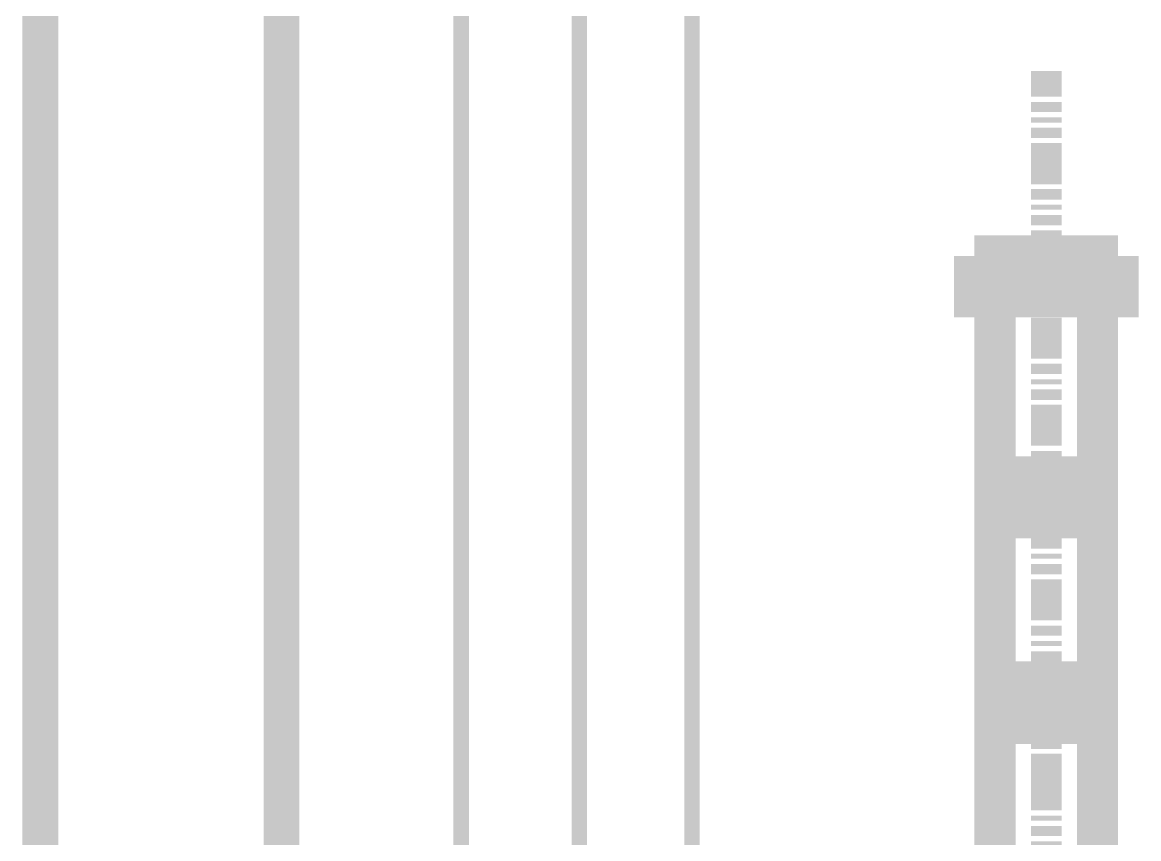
# Model space of a CAD drawing. Extents: x 0.4 to 11.4, y 0.4 to 16.2.
# Drawn here: x 2.0753 to 2.4378, y 10.372 to 10.6369 of the extents above; entities that cross this region are included whole.
import ezdxf

# ---------------------------------------------------------------- set-up
doc = ezdxf.new("R2010")
doc.units = 0
doc.header["$MEASUREMENT"] = 0

msp = doc.modelspace()

# ---------------------------------------------------------------- linework, layer by layer
at = {"color": 0}
for points, const_width in [([(2.15944, 12.6895), (2.15944, 4.64947)], 0.01167), ([(2.08111, 12.6744), (2.08111, 4.63612)], 0.01167), ([(2.25612, 5.46446), (2.25612, 12.4094)], 0.005), ([(2.29275, 5.46446), (2.29275, 12.4094)], 0.005), ([(2.21778, 12.4078), (2.21778, 5.47775)], 0.005), ([(2.40776, 10.6211), (2.40776, 10.6195), (2.40776, 10.6178), (2.40776, 10.6161), (2.40776, 10.6144)], 0.01), ([(2.40776, 10.6144), (2.40776, 10.6128)], 0.01), ([(2.40776, 10.6111), (2.40776, 10.6094), (2.40776, 10.6078)], 0.01), ([(2.40776, 10.6061), (2.40776, 10.6044)], 0.01), ([(2.40776, 10.6028), (2.40776, 10.6011), (2.40776, 10.5994)], 0.01), ([(2.40776, 10.5978), (2.40776, 10.5961), (2.40776, 10.5945), (2.40776, 10.5928)], 0.01), ([(2.40776, 10.5928), (2.40776, 10.5911), (2.40776, 10.5895), (2.40776, 10.5878), (2.40776, 10.5861)], 0.01), ([(2.40776, 10.5861), (2.40776, 10.5844)], 0.01), ([(2.40776, 10.5828), (2.40776, 10.5811), (2.40776, 10.5794)], 0.01), ([(2.40776, 10.5778), (2.40776, 10.5761)], 0.01), ([(2.40776, 10.5744), (2.40776, 10.5727), (2.40776, 10.5711)], 0.01), ([(2.40776, 10.5694), (2.40776, 10.5678), (2.40776, 10.5661), (2.40776, 10.5645)], 0.01), ([(2.38444, 10.5611), (2.4311, 10.5611)], 0.01333), ([(2.38444, 10.5611), (2.38444, 10.5478), (2.4311, 10.5478), (2.4311, 10.5611)], 0.01333), ([(2.40776, 10.5645), (2.40776, 10.5628), (2.40776, 10.5611), (2.40776, 10.5595), (2.40776, 10.5578)], 0.01), ([(2.40776, 10.5578), (2.40776, 10.5561)], 0.01), ([(2.40776, 10.5545), (2.40776, 10.5528), (2.40776, 10.5511)], 0.01), ([(2.39111, 10.2428), (2.39111, 10.5478)], 0.01333), ([(2.40776, 10.5494), (2.40776, 10.5478)], 0.01), ([(2.42443, 9.91276), (2.42443, 10.5478)], 0.01333), ([(2.40776, 10.5461), (2.40776, 10.5444), (2.40776, 10.5428)], 0.01), ([(2.40776, 10.5411), (2.40776, 10.5394), (2.40776, 10.5378), (2.40776, 10.5361)], 0.01), ([(2.40776, 10.5361), (2.40776, 10.5344), (2.40776, 10.5328), (2.40776, 10.5311), (2.40776, 10.5295)], 0.01), ([(2.40776, 10.5295), (2.40776, 10.5278)], 0.01), ([(2.40776, 10.5261), (2.40776, 10.5245), (2.40776, 10.5228)], 0.01), ([(2.40776, 10.5211), (2.40776, 10.5194)], 0.01), ([(2.40776, 10.5178), (2.40776, 10.5161), (2.40776, 10.5144)], 0.01), ([(2.40776, 10.5128), (2.40776, 10.5111), (2.40776, 10.5094), (2.40776, 10.5078)], 0.01), ([(2.40776, 10.5078), (2.40776, 10.5061), (2.40776, 10.5044), (2.40776, 10.5028), (2.40776, 10.5011)], 0.01), ([(2.40776, 10.5011), (2.40776, 10.4995)], 0.01), ([(2.40776, 10.4978), (2.40776, 10.4961), (2.40776, 10.4945)], 0.01), ([(2.40776, 10.4928), (2.40776, 10.4911)], 0.01), ([(2.42443, 10.4894), (2.39111, 10.4894)], 0.01333), ([(2.42443, 10.4761), (2.39111, 10.4761), (2.39111, 10.4894)], 0.01333), ([(2.40776, 10.4894), (2.40776, 10.4878), (2.40776, 10.4861)], 0.01), ([(2.39111, 10.4828), (2.39279, 10.4828), (2.39442, 10.4828)], 0.01), ([(2.39611, 10.4828), (2.39779, 10.4828)], 0.01), ([(2.39947, 10.4828), (2.4011, 10.4828), (2.40278, 10.4828)], 0.01), ([(2.40446, 10.4828), (2.40608, 10.4828), (2.40776, 10.4828), (2.40944, 10.4828)], 0.01), ([(2.40776, 10.4844), (2.40776, 10.4828), (2.40776, 10.4811), (2.40776, 10.4794)], 0.01), ([(2.40944, 10.4828), (2.41114, 10.4828), (2.41276, 10.4828), (2.41444, 10.4828), (2.41612, 10.4828)], 0.01), ([(2.41612, 10.4828), (2.41775, 10.4828)], 0.01), ([(2.41943, 10.4828), (2.42111, 10.4828), (2.42279, 10.4828)], 0.01), ([(2.40776, 10.4794), (2.40776, 10.4778), (2.40776, 10.4761), (2.40776, 10.4744), (2.40776, 10.4728)], 0.01), ([(2.40776, 10.4728), (2.40776, 10.4711)], 0.01), ([(2.40776, 10.4695), (2.40776, 10.4678), (2.40776, 10.4661)], 0.01), ([(2.40776, 10.4645), (2.40776, 10.4628)], 0.01), ([(2.40776, 10.4611), (2.40776, 10.4594), (2.40776, 10.4578)], 0.01), ([(2.40776, 10.4561), (2.40776, 10.4544), (2.40776, 10.4528), (2.40776, 10.4511)], 0.01), ([(2.40776, 10.4511), (2.40776, 10.4494), (2.40776, 10.4477), (2.40776, 10.4461), (2.40776, 10.4444)], 0.01), ([(2.40776, 10.4444), (2.40776, 10.4428)], 0.01), ([(2.40776, 10.4411), (2.40776, 10.4395), (2.40776, 10.4378)], 0.01), ([(2.40776, 10.4361), (2.40776, 10.4345)], 0.01), ([(2.40776, 10.4328), (2.40776, 10.4311), (2.40776, 10.4295)], 0.01), ([(2.40776, 10.4278), (2.40776, 10.4261), (2.40776, 10.4244), (2.40776, 10.4228)], 0.01), ([(2.42443, 10.4228), (2.39111, 10.4228)], 0.01333), ([(2.42443, 10.4094), (2.39111, 10.4094), (2.39111, 10.4228)], 0.01333), ([(2.40776, 10.4228), (2.40776, 10.4211), (2.40776, 10.4194), (2.40776, 10.4178), (2.40776, 10.4161)], 0.01), ([(2.39111, 10.4161), (2.39279, 10.4161), (2.39442, 10.4161)], 0.01), ([(2.39611, 10.4161), (2.39779, 10.4161), (2.39947, 10.4161), (2.4011, 10.4161)], 0.01), ([(2.4011, 10.4161), (2.40278, 10.4161), (2.40446, 10.4161), (2.40608, 10.4161), (2.40776, 10.4161)], 0.01), ([(2.40776, 10.4161), (2.40776, 10.4144)], 0.01), ([(2.40776, 10.4161), (2.40944, 10.4161)], 0.01), ([(2.41114, 10.4161), (2.41276, 10.4161), (2.41444, 10.4161)], 0.01), ([(2.41612, 10.4161), (2.41775, 10.4161)], 0.01), ([(2.41943, 10.4161), (2.42111, 10.4161), (2.42279, 10.4161), (2.42443, 10.4161)], 0.01), ([(2.40776, 10.4128), (2.40776, 10.4111), (2.40776, 10.4094)], 0.01), ([(2.40776, 10.4078), (2.40776, 10.4061)], 0.01), ([(2.40776, 10.4045), (2.40776, 10.4028), (2.40776, 10.4011)], 0.01), ([(2.40776, 10.3995), (2.40776, 10.3978), (2.40776, 10.3961), (2.40776, 10.3944)], 0.01), ([(2.40776, 10.3944), (2.40776, 10.3928), (2.40776, 10.3911), (2.40776, 10.3894), (2.40776, 10.3878)], 0.01), ([(2.40776, 10.3878), (2.40776, 10.3861), (2.40776, 10.3844), (2.40776, 10.3828), (2.40776, 10.3811)], 0.01), ([(2.40776, 10.3794), (2.40776, 10.3778)], 0.01), ([(2.40776, 10.3761), (2.40776, 10.3745), (2.40776, 10.3728)], 0.01), ([(2.40776, 10.3711), (2.40776, 10.3695), (2.40776, 10.3678), (2.40776, 10.3661)], 0.01)]:
    msp.add_lwpolyline(points, dxfattribs=dict(at, const_width=const_width))
for points, const_width in [([(2.40776, 10.6211), (2.40776, 10.6211)], 0.01), ([(2.40776, 10.6144), (2.40776, 10.6144)], 0.01), ([(2.40776, 10.5928), (2.40776, 10.5928)], 0.01), ([(2.40776, 10.5861), (2.40776, 10.5861)], 0.01), ([(2.40776, 10.5645), (2.40776, 10.5645)], 0.01), ([(2.40776, 10.5578), (2.40776, 10.5578)], 0.01), ([(2.40776, 10.5361), (2.40776, 10.5361)], 0.01), ([(2.40776, 10.5295), (2.40776, 10.5295)], 0.01), ([(2.40776, 10.5078), (2.40776, 10.5078)], 0.01), ([(2.40776, 10.5011), (2.40776, 10.5011)], 0.01), ([(2.41444, 10.4836), (2.41444, 10.4851), (2.4101, 10.4894), (2.40864, 10.4894), (2.40717, 10.4894), (2.40278, 10.4851), (2.40278, 10.4836), (2.40278, 10.4822), (2.40717, 10.4778), (2.40864, 10.4778), (2.4101, 10.4778), (2.41444, 10.4822), (2.41444, 10.4836)], 0.005), ([(2.39111, 10.4828), (2.39111, 10.4828)], 0.01), ([(2.40944, 10.4828), (2.40944, 10.4828)], 0.01), ([(2.41612, 10.4828), (2.41612, 10.4828)], 0.01), ([(2.42443, 10.4828), (2.42443, 10.4828)], 0.01), ([(2.40776, 10.4794), (2.40776, 10.4794)], 0.01), ([(2.40776, 10.4728), (2.40776, 10.4728)], 0.01), ([(2.40776, 10.4511), (2.40776, 10.4511)], 0.01), ([(2.40776, 10.4444), (2.40776, 10.4444)], 0.01), ([(2.41444, 10.4169), (2.41444, 10.4184), (2.4101, 10.4228), (2.40864, 10.4228), (2.40717, 10.4228), (2.40278, 10.4184), (2.40278, 10.4169), (2.40278, 10.4155), (2.40717, 10.4111), (2.40864, 10.4111), (2.4101, 10.4111), (2.41444, 10.4155), (2.41444, 10.4169)], 0.005), ([(2.40776, 10.4228), (2.40776, 10.4228)], 0.01), ([(2.39111, 10.4161), (2.39111, 10.4161)], 0.01), ([(2.4011, 10.4161), (2.4011, 10.4161)], 0.01), ([(2.40776, 10.4161), (2.40776, 10.4161)], 0.01), ([(2.40776, 10.4161), (2.40776, 10.4161)], 0.01), ([(2.40776, 10.3944), (2.40776, 10.3944)], 0.01), ([(2.40776, 10.3878), (2.40776, 10.3878)], 0.01), ([(2.40776, 10.3811), (2.40776, 10.3811)], 0.01), ([(2.40776, 10.3794), (2.40776, 10.3794)], 0.01)]:
    msp.add_lwpolyline(points, close=True, dxfattribs=dict(at, const_width=const_width))

doc.saveas('drawing.dxf')
